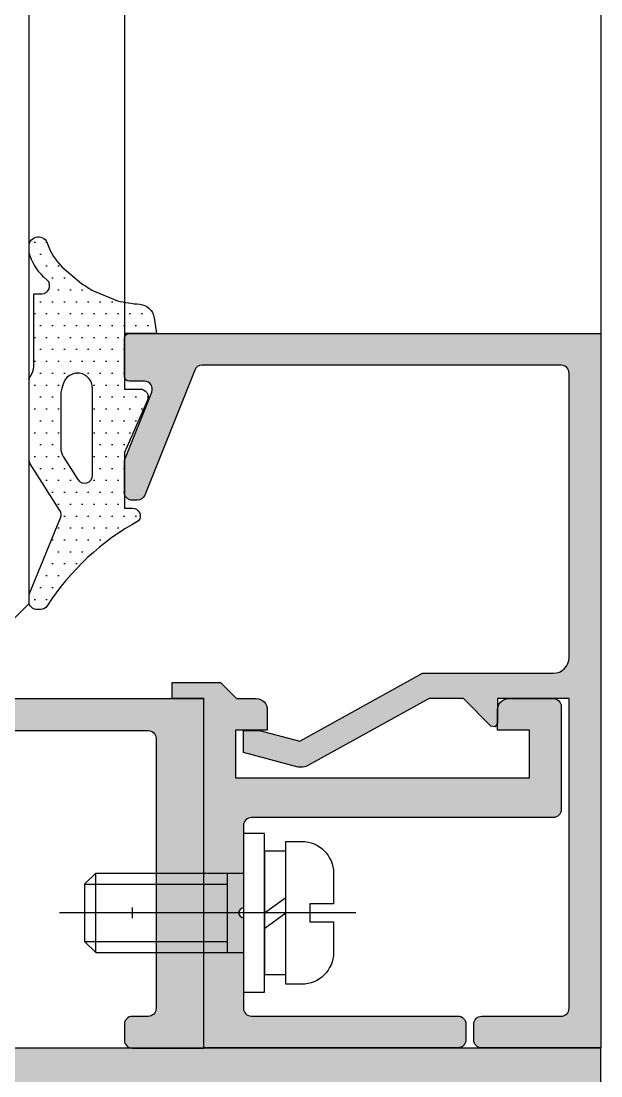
# Model space of a CAD drawing. Header units: millimetres. Extents: x 12351878 to 12381578, y 696206 to 738256.
# Drawn here: x 12366498 to 12366534.5, y 730351.7 to 730418.2 of the extents above; entities that cross this region are included whole.
import ezdxf

# ---------------------------------------------------------------- set-up
doc = ezdxf.new("R2010")
doc.units = ezdxf.units.MM
doc.header["$LTSCALE"] = 1000
for name, pattern in [('CENTER', [50.800000000000004, 31.75, -6.35, 6.35, -6.35]), ('CENTER2', [28.575000000000003, 19.05, -3.175, 3.175, -3.175]), ('HIDDEN2', [4.762499999999999, 3.175, -1.5875])]:
    doc.linetypes.add(name, pattern=pattern)
for name, color, linetype in [('EXTRUSION-V', 141, 'Continuous'), ('EXTRUSION1', 4, 'Continuous'), ('FASTENER', 191, 'Continuous'), ('GLASS', 1, 'Continuous'), ('GRID', 8, 'CENTER'), ('SFC-ELASTOMER', 6, 'Continuous'), ('SFC-ELASTOMER-V', 241, 'Continuous'), ('SYMBOL', 7, 'Continuous'), ('型材断面填充', 254, 'Continuous')]:
    doc.layers.add(name, color=color, linetype=linetype)

# ---------------------------------------------------------------- blocks, each defined once
blk = doc.blocks.new('20211008-LC01')
at = {"layer": '型材断面填充', "linetype": 'ByBlock'}
h = blk.add_hatch(color=256, dxfattribs=at)
edge = h.paths.add_edge_path()
edge.add_line((5, -19.98988135992113), (5, -17.98988135992113))
edge.add_line((5, -17.98988135992113), (3, -17.98988135992113))
edge.add_line((3, -17.98988135992113), (3, 2.91038304567337e-10))
edge.add_line((3, 2.91038304567337e-10), (0, 0))
edge.add_line((0, 0), (0, -36.99999999998545))
edge.add_line((0, -36.99999999998545), (10, -36.99999999997817))
edge.add_line((10, -36.99999999997817), (10, -44.99999999998545))
edge.add_line((10, -44.99999999998545), (14.5, -44.99999999998545))
edge.add_arc((14.5, -44.49999999998545), 0.5, 270, 360)
edge.add_line((15, -44.49999999998545), (15, -43.49999999998545))
edge.add_arc((14.5, -43.49999999998545), 0.5, 0, 90)
edge.add_line((14.5, -42.99999999998545), (12.5, -42.99999999998545))
edge.add_arc((12.5, -42.49999999998545), 0.5, 180, 270, ccw=False)
edge.add_line((12, -42.49999999998545), (12, -35.49999999998545))
edge.add_arc((11.5, -35.49999999998545), 0.5, 0, 90)
edge.add_line((11.5, -34.99999999998545), (3.5, -34.99999999998545))
edge.add_arc((3.5, -34.49999999998545), 0.5, 180, 270, ccw=False)
edge.add_line((3, -34.49999999998545), (3, -25.50000000000728))
edge.add_arc((3.5, -25.50000000000728), 0.5, 90, 180, ccw=False)
edge.add_line((3.5, -25.00000000000728), (17.44932477688417, -25))
edge.add_arc((17.44932477688417, -26), 1, -19.814928218044713, 90, ccw=False)
edge.add_arc((23.00000040593295, -28.00000001172884), 4.899999998802467, 160.1850717148489, 225.1428343763787)
edge.add_arc((20.24916731545818, -30.76458267429553), 1.000000000106484, 225.1428344828286, 330.0000000074115)
edge.add_arc((20.24916731510893, -30.76458267045382), 1.000000002330943, 329.9999998267928, 405.1428343029886)
edge.add_arc((23.00000040434679, -28.00000000115688), 2.900000000255991, 217.9281417682394, 225.1428344760919, ccw=False)
edge.add_line((20.71253181144129, -29.78255082454416), (20.97514085806324, -29.63093342078355))
edge.add_arc((23.0000004042231, -28.00000000146247), 2.599999999987129, 201.1501169002743, 218.8498830969822, ccw=False)
edge.add_line((20.57514085808361, -28.93811309775629), (20.31253181143256, -29.08973050153145))
edge.add_arc((23.00000040420855, -28.00000000141881), 2.900000000005702, 97.92814176635852, 202.0718582335795, ccw=False)
edge.add_line((22.60000040419982, -25.12771867814445), (22.60000040421437, -25.43095348566567))
edge.add_arc((23.00000040416489, -28.00000000137516), 2.59999999996913, 81.15011690061812, 98.84988309743147, ccw=False)
edge.add_line((23.40000040420273, -25.43095348568022), (23.40000040421728, -25.1277186781299))
edge.add_arc((23.00000040420855, -28.00000000139698), 2.899999999999297, -22.07185823382082, 82.0718582336217, ccw=False)
edge.add_line((25.68746899696998, -29.0897305015169), (25.42485995033348, -28.93811309776356))
edge.add_arc((23.0000004042231, -28.00000000141881), 2.599999999980036, 321.1501169016651, 338.84988309844755, ccw=False)
edge.add_line((25.02485995033931, -29.63093342078355), (25.2874689969758, -29.78255082455144))
edge.add_arc((23.00000038021244, -28.00000002809975), 2.900000002518592, 314.85716627093296, 322.0718589412621, ccw=False)
edge.add_arc((25.75083349439956, -30.76458267283306), 1.000000000259984, 134.8571655366488, 210.0000000101822)
edge.add_arc((25.75083349120541, -30.76458267270209), 0.9999999975589888, 210.0000001081863, 314.8571656594814)
edge.add_arc((23.0000004032263, -28.00000000579166), 4.89999999757183, 314.8571655961528, 379.8149282243277)
edge.add_arc((28.55067603311181, -26), 1.000000000003743, 90.00000000041689, 199.8149281797934, ccw=False)
edge.add_line((28.55067603310454, -25), (44.49999860085518, -24.99999999999272))
edge.add_arc((44.49999860085518, -25.49999999999272), 0.5, 0, 90, ccw=False)
edge.add_line((44.99999860085518, -25.49999999999272), (44.99999860085518, -42.49999999998545))
edge.add_arc((44.49999860085518, -42.49999999998545), 0.5, -90, 0, ccw=False)
edge.add_line((44.49999860085518, -42.99999999998545), (43.49999860085518, -42.99999999998545))
edge.add_arc((43.49999860085518, -43.49999999998545), 0.5, 90, 180)
edge.add_line((42.99999860085518, -43.49999999998545), (42.99999860085518, -44.49999999998545))
edge.add_arc((43.49999860085518, -44.49999999998545), 0.5, 180, 270)
edge.add_line((43.49999860085518, -44.99999999998545), (47.99999860085518, -44.99999999998545))
edge.add_line((47.99999860085518, -44.99999999998545), (47.99999860085518, -23.00000000000728))
edge.add_line((47.99999860085518, -23.00000000000728), (3, -23.00000000000728))
edge.add_line((3, -23.00000000000728), (3, -19.99999999986176))
edge.add_line((3, -19.99999999986176), (5, -19.98988135992113))
at = {"color": 0, "linetype": 'ByBlock'}
blk.add_lwpolyline([(5, -19.98988135992113), (5, -17.98988135992113), (3, -17.98988135992113), (3, 2.91038304567337e-10), (0, 0), (0, -36.99999999998545), (10, -36.99999999997817), (10, -44.99999999998545), (14.5, -44.99999999998545, 0.414213562373095), (15, -44.49999999998545), (15, -43.49999999998545, 0.414213562373095), (14.5, -42.99999999998545), (12.5, -42.99999999998545, -0.414213562373095), (12, -42.49999999998545), (12, -35.49999999998545, 0.414213562373095), (11.5, -34.99999999998545), (3.5, -34.99999999998545, -0.414213562373095), (3, -34.49999999998545), (3, -25.50000000000728, -0.414213562373095), (3.5, -25.00000000000728), (17.44932477688417, -25, -0.5195411215612481), (18.39011725690216, -26.33898305198818, 0.2912734780499324), (19.54382549873117, -31.47345002563088, 0.4923708654887786), (21.11519271940051, -31.26458267423732, 0.340149453637506), (20.954509135634, -30.05571531975147, -0.03149043851953591), (20.71253181144129, -29.78255082454416), (20.97514085806324, -29.63093342078355, -0.07738371066677643), (20.57514085808361, -28.93811309775629), (20.31253181143256, -29.08973050153145, -0.4885090795916032), (22.60000040419982, -25.12771867814445), (22.60000040421437, -25.43095348566567, -0.07738371066723994), (23.40000040420273, -25.43095348568022), (23.40000040421728, -25.1277186781299, -0.4885090795928), (25.68746899696998, -29.0897305015169), (25.42485995033348, -28.93811309776356, -0.07738371066710334), (25.02485995033931, -29.63093342078355), (25.2874689969758, -29.78255082455144, -0.03149043835558751), (25.0454916773233, -30.05571532162867, 0.3401494536220914), (24.88480809047905, -31.26458267311682, 0.4923708656335887), (26.45617530789605, -31.4734500204795, 0.2912734778920465), (27.60988355286099, -26.33898305136245, -0.5195411213469848), (28.55067603310454, -25), (44.49999860085518, -24.99999999999272, -0.414213562373095), (44.99999860085518, -25.49999999999272), (44.99999860085518, -42.49999999998545, -0.414213562373095), (44.49999860085518, -42.99999999998545), (43.49999860085518, -42.99999999998545, 0.414213562373095), (42.99999860085518, -43.49999999998545), (42.99999860085518, -44.49999999998545, 0.414213562373095), (43.49999860085518, -44.99999999998545), (47.99999860085518, -44.99999999998545), (47.99999860085518, -23.00000000000728), (3, -23.00000000000728), (3, -19.99999999986176)], format="xyb", close=True, dxfattribs=at)
blk = doc.blocks.new('20211011-LC13')
at = {"layer": '型材断面填充', "linetype": 'ByBlock'}
h = blk.add_hatch(color=256, dxfattribs=at)
edge = h.paths.add_edge_path()
edge.add_line((46.50000053370604, 62.00001480742867), (46.70000053371041, 62.00001480742867))
edge.add_arc((46.70000053370677, 62.30001480742794), 0.2999999999992724, 270.0000000006948, 360)
edge.add_line((47.00000053370604, 62.30001480742794), (47.00000053370604, 63.00001480742139))
edge.add_arc((47.50000053370604, 63.00001480742139), 0.5, 90, 180, ccw=False)
edge.add_line((47.50000053370604, 63.50001480742139), (48.61721831516479, 63.50001480742139))
edge.add_arc((48.61721831516241, 63.00001480741475), 0.5000000000066436, 60.255118703405515, 89.99999999972721, ccw=False)
edge.add_line((48.86528778434149, 63.43413637848425), (50.24807000288274, 62.64397511074276))
edge.add_arc((50.00000053369917, 62.20985353967556), 0.5000000000068734, 8.060396794462577e-11, 60.255118702827815, ccw=False)
edge.add_line((50.50000053370604, 62.20985353967626), (50.50000053370604, 57.79017607518108))
edge.add_arc((50.00000053371979, 57.79017607517606), 0.499999999986251, -60.255118702278594, 5.757101462222636e-10, ccw=False)
edge.add_line((50.24807000289729, 57.35605450412913), (48.86528778434149, 56.56589323636217))
edge.add_arc((48.61721831516188, 57.00001480740607), 0.4999999999846747, 270.00000000033384, 299.74488129810345, ccw=False)
edge.add_line((48.61721831516479, 56.50001480742139), (47.50000053370604, 56.50001480742139))
edge.add_arc((47.50000053370604, 57.00001480742139), 0.5, 180, 270, ccw=False)
edge.add_line((47.00000053370604, 57.00001480742139), (47.00000053370604, 57.7000148074294))
edge.add_arc((46.70000053370677, 57.7000148074294), 0.2999999999992724, 0, 89.9999999993052)
edge.add_line((46.70000053371041, 58.00001480742867), (46.49997544942016, 58.00001480742867))
edge.add_arc((46.49997544942179, 57.00001480742666), 1.000000000002011, 90.00000000009322, 180.0000500513226)
edge.add_line((45.49997544942016, 57.00001393386628), (45.50001650695049, 9.999967741667206))
edge.add_line((45.50001650695049, 9.999967741667206), (49.00073627363599, 9.999965873303154))
edge.add_arc((49.00073627364327, 10.99996587329588), 0.999999999992724, 269.9999999995831, 359.9999999962481)
edge.add_line((50.00073627363599, 10.99996587323039), (50.00073627363599, 11.19999095760068))
edge.add_arc((49.70073627364764, 11.19999095760068), 0.2999999999883585, 0, 90)
edge.add_line((49.70073627364764, 11.49999095758903), (49.00073627363599, 11.49999095758903))
edge.add_arc((49.00073627363599, 11.99999095758903), 0.5, 180, 270, ccw=False)
edge.add_line((48.50073627363599, 11.99999095758903), (48.50073627363599, 17.61719529132461))
edge.add_arc((49.00073627362157, 17.61719529134692), 0.499999999985576, 150.2551187052852, 180.000000002557, ccw=False)
edge.add_line((48.56661470256222, 17.8652647605013), (49.35677597030008, 19.24804697904256))
edge.add_arc((49.79089754136422, 18.99997750983538), 0.5000000000159254, 89.99999999889587, 150.2551187003052, ccw=False)
edge.add_line((49.79089754137385, 19.49997750985131), (54.21057500589814, 19.49997750985131))
edge.add_arc((54.21057500591277, 18.99997750984398), 0.5000000000073221, 29.744881299122994, 90.00000000167648, ccw=False)
edge.add_line((54.64469657697191, 19.24804697904256), (55.43485784470977, 17.8652647605013))
edge.add_arc((55.00073627365042, 17.61719529134692), 0.4999999999855763, -2.5571011974534485e-09, 29.744881294714787, ccw=False)
edge.add_line((55.50073627363599, 17.61719529132461), (55.50073627363599, 11.99999095758903))
edge.add_arc((55.00073627363599, 11.99999095758903), 0.5, -90, 0, ccw=False)
edge.add_line((55.00073627363599, 11.49999095758903), (54.30073627362435, 11.49999095758903))
edge.add_arc((54.30073627362435, 11.19999095760068), 0.2999999999883585, 90, 180)
edge.add_line((54.00073627363599, 11.19999095760068), (54.00073627363599, 10.99999095758903))
edge.add_arc((55.00073627364327, 10.99999095759631), 1.000000000007276, 180.0000000004169, 269.9999999995831)
edge.add_line((55.00073627363599, 9.999990957589034), (56.50073627360689, 9.999990957574482))
edge.add_arc((56.50073627362872, 10.49999095758176), 0.500000000007276, 269.9999999974987, 359.9999999991662)
edge.add_line((57.00073627363599, 10.49999095757448), (57.00073627363599, 18.99997750985131))
edge.add_arc((57.50073645358316, 18.99997732990414), 0.500000179947197, 90.0000206204187, 179.9999793795813, ccw=False)
edge.add_line((57.50073627363599, 19.49997750985131), (98.50000000003638, 19.50000558073225))
edge.add_arc((98.50000000003638, 19.00000558073225), 0.5, 0, 90, ccw=False)
edge.add_line((99.00000000003638, 19.00000558073225), (99.00000000003638, 14.00000677549906))
edge.add_arc((100.0000000000364, 14.00000677549906), 1, 180, 270)
edge.add_line((100.0000000000364, 13.00000677549906), (100.6909830056611, 13.00000677549906))
edge.add_arc((100.6909830056613, 13.5000067754992), 0.5000000000001439, 269.9999999999739, 333.4349488228956)
edge.add_line((101.1381966011613, 13.27639997774895), (101.9472135955366, 14.89443396649949))
edge.add_arc((101.5000000000362, 15.11804076424899), 0.5000000000001422, 333.4349488229919, 360.00000000007)
edge.add_line((102.0000000000364, 15.1180407642496), (102.0000000000364, 59.50000677529897))
edge.add_arc((104.0000000000364, 59.50000677529897), 2, 90, 180, ccw=False)
edge.add_line((104.0000000000364, 61.50000677529897), (125.0000000000073, 61.50000677529897))
edge.add_arc((125.0000000000073, 59.50000677529897), 2, 0, 90, ccw=False)
edge.add_line((127.0000000000073, 59.50000677529897), (127.0000000000073, 15.1180407642496))
edge.add_arc((127.5000000000074, 15.11804076424899), 0.5000000000001421, 179.99999999993, 206.5650511770081)
edge.add_line((127.0527864045071, 14.89443396649949), (127.8618033988823, 13.27639997774895))
edge.add_arc((128.3090169943823, 13.5000067754992), 0.5000000000001493, 206.5650511771044, 270.000000000026)
edge.add_line((128.3090169943825, 13.00000677549906), (129.0000000000073, 13.00000677549906))
edge.add_arc((129.0000000000073, 14.00000677549906), 1, 270, 360)
edge.add_line((130.0000000000073, 14.00000677549906), (130.0000000000073, 19.00000409514541))
edge.add_arc((130.5000000000073, 19.00000409514541), 0.5, 90, 180, ccw=False)
edge.add_line((130.5000000000073, 19.50000409514541), (171.4999933493964, 19.50000409513086))
edge.add_arc((171.4999933493964, 19.00000409513086), 0.5, 0, 90, ccw=False)
edge.add_line((171.9999933493964, 19.00000409513086), (171.9999933493964, 14.00000677549906))
edge.add_arc((172.9999933493964, 14.00000677549906), 1, 180, 270)
edge.add_line((172.9999933493964, 13.00000677549906), (173.6909763550211, 13.00000677549906))
edge.add_arc((173.6909763550213, 13.5000067754992), 0.5000000000001439, 269.9999999999739, 333.4349488228956)
edge.add_line((174.1381899505213, 13.27639997774895), (174.9472069448966, 14.89443396649949))
edge.add_arc((174.4999933493962, 15.11804076424899), 0.5000000000001422, 333.4349488229919, 360.00000000007)
edge.add_line((174.9999933493964, 15.1180407642496), (174.9999933493964, 61.50000677549906))
edge.add_arc((175.4999933493964, 61.50000677549906), 0.5, 90, 180, ccw=False)
edge.add_line((175.4999933493964, 62.00000677549906), (196.4999933493964, 62.00000677549906))
edge.add_arc((196.4999933493964, 61.50000677549906), 0.5, 0, 90, ccw=False)
edge.add_line((196.9999933493964, 61.50000677549906), (196.9999933493964, 49.50000677549906))
edge.add_line((196.9999933493964, 49.50000677549906), (195.9999933493964, 49.00000677549906))
edge.add_line((195.9999933493964, 49.00000677549906), (195.9999933493964, 41.00000677549906))
edge.add_line((195.9999933493964, 41.00000677549906), (196.9999933493964, 40.50000677549906))
edge.add_line((196.9999933493964, 40.50000677549906), (196.9999933493964, 32.50000677548451))
edge.add_arc((196.4999933493964, 32.50000677548451), 0.5, -90, 0, ccw=False)
edge.add_line((196.4999933493964, 32.00000677548451), (195.4999933493964, 32.00000677548451))
edge.add_arc((195.4999933493964, 31.50000677548451), 0.5, 90, 180)
edge.add_line((194.9999933493964, 31.50000677548451), (194.9999933493964, 30.50000677548451))
edge.add_arc((195.4999933493964, 30.50000677548451), 0.5, 180, 270)
edge.add_line((195.4999933493964, 30.00000677548451), (204.4999933493964, 30.00000677549906))
edge.add_arc((204.4999933493964, 29.50000677549906), 0.5, 0, 90, ccw=False)
edge.add_line((204.9999933493964, 29.50000677549906), (205.4999933493964, 29.50000677549906))
edge.add_arc((205.4999933493964, 30.00000677549906), 0.5, 270, 360)
edge.add_line((205.9999933493964, 30.00000677549906), (205.9999933493964, 32.50000677549906))
edge.add_arc((205.4999933493964, 32.50000677549906), 0.5, 0, 90)
edge.add_line((205.4999933493964, 33.00000677549906), (199.9999933493964, 33.00000677549906))
edge.add_line((199.9999933493964, 33.00000677549906), (199.9999933493964, 44.70000677549615))
edge.add_arc((199.9999933493964, 45.00000677549906), 0.3000000000029104, 90, 270, ccw=False)
edge.add_line((199.9999933493964, 45.30000677550197), (199.9999933493964, 57.00000677549906))
edge.add_line((199.9999933493964, 57.00000677549906), (204.9999933493964, 57.00000677549906))
edge.add_arc((204.9999933493964, 57.50000677549906), 0.5, 270, 360)
edge.add_line((205.4999933493964, 57.50000677549906), (205.4999933493818, 62.00000677549906))
edge.add_arc((204.9999933493818, 62.00000677549906), 0.5, 0, 90)
edge.add_line((204.9999933493818, 62.50000677549906), (203.0495031061873, 62.50000677549906))
edge.add_arc((203.0495031061861, 62.00000677549385), 0.5000000000052083, 89.99999999985344, 191.3099324731367)
edge.add_line((202.559212768334, 61.9019487079313), (202.9199895412894, 60.09806484306682))
edge.add_arc((202.4296992034373, 60.00000677550427), 0.5000000000052166, -90.00000000014649, 11.309932473136712, ccw=False)
edge.add_line((202.429699203436, 59.50000677549906), (200.4999933493964, 59.50000677549906))
edge.add_arc((200.4999933493964, 60.00000677549906), 0.5, 180, 270, ccw=False)
edge.add_line((199.9999933493964, 60.00000677549906), (199.9999933493964, 65.00000677549906))
edge.add_line((199.9999933493964, 65.00000677549906), (45.5, 65.00001480736319))
edge.add_line((45.5, 65.00001480736319), (45.50000053370604, 63.00001454057201))
edge.add_arc((46.50000053370785, 63.00001480743051), 1.00000000000184, 180.0000152898658, 269.9999999998966)
edge = h.paths.add_edge_path(flags=16)
edge.add_arc((77.23353844782096, 61.50000677529884), 0.500000000000135, 89.99999999999024, 205.5332289428119)
edge.add_arc((71.999992797506, 59.00000677962783), 5.300000004507257, -42.022591405394394, 25.53322886905812, ccw=False)
edge.add_arc((75.0086605794831, 56.28884130808819), 1.250000000016412, 209.9999999998059, 317.97740866762757, ccw=False)
edge.add_arc((75.00866057945693, 56.28884130807415), 1.249999999986726, 137.9774086649731, 209.9999999998485, ccw=False)
edge.add_arc((71.9999927962184, 59.00000677182013), 2.800000000223946, 317.9774086663466, 321.4803757434582)
edge.add_line((74.19069850177038, 57.2562153528379), (74.07333926754654, 57.34963275027985))
edge.add_arc((71.99999279644746, 59.00000677161528), 2.64999999990904, 321.4803757438084, 338.5196242519765)
edge.add_line((74.46593186014798, 58.02962306728296), (74.60551331657916, 57.97469568783708))
edge.add_arc((71.99999279632655, 59.00000677158986), 2.79999999998638, 338.5196242541813, 441.4803757457384)
edge.add_line((72.41480761114508, 61.76910927408608), (72.39258538890863, 61.62076449717279))
edge.add_arc((71.99999279632175, 59.00000677161493), 2.649999999967035, 81.48037574587508, 98.51962425412492)
edge.add_line((71.60740020373487, 61.62076449717279), (71.58517798151297, 61.76910927410063))
edge.add_arc((71.99999279632277, 59.00000677158177), 2.800000000007485, 98.51962425401638, 201.4803757465907)
edge.add_line((69.39447227606433, 57.97469568778615), (69.53405373249552, 58.02962306731206))
edge.add_arc((71.99999279632634, 59.00000677157812), 2.650000000006024, 201.4803757456587, 218.5196242537972)
edge.add_line((69.9266463250824, 57.34963275026894), (69.80928709085856, 57.25621535284154))
edge.add_arc((71.99999279636506, 59.00000677137767), 2.799999999910536, 218.5196242499796, 222.022591330151)
edge.add_arc((68.9913250131903, 56.28884130804646), 1.249999999975101, -29.999999999268198, 42.02259133070612, ccw=False)
edge.add_arc((68.9913250131645, 56.28884130808148), 1.250000000014962, 222.022591332018, 329.999999999933, ccw=False)
edge.add_arc((71.99999279516832, 59.00000677961486), 5.300000004521469, 154.4667711458096, 222.0225914050671, ccw=False)
edge.add_arc((66.76644714125669, 61.50000677303699), 0.5000000022619825, 334.4667713097737, 450.0000001633557)
edge.add_line((66.76644713983114, 62.00000677529897), (54.00000053370604, 62.00001480736319))
edge.add_arc((54.00000053370604, 61.50001480736319), 0.5, 90, 180)
edge.add_line((53.50000053370604, 61.50001480736319), (53.50000053370604, 56.04920846875029))
edge.add_arc((53.00000053370347, 56.04920846875213), 0.5000000000025722, 299.74488129688666, 359.9999999997891, ccw=False)
edge.add_line((53.24807000288274, 55.61508689768743), (48.75193106450024, 53.0458646471925))
edge.add_arc((49.00000053367407, 52.61174307613096), 0.4999999999971295, 119.7448812965245, 179.9999999997337)
edge.add_line((48.50000053367694, 52.61174307613328), (48.5000047138019, 23.00000163473669))
edge.add_arc((49.0000047138019, 23.0000016984377), 0.500000000000004, 180.0000072995983, 270)
edge.add_line((49.0000047138019, 22.5000016984377), (66.76644714485155, 22.50000169844134))
edge.add_arc((66.7664471448475, 23.00000169843839), 0.4999999999970548, 270.0000000004641, 385.5332289429093)
edge.add_arc((71.99999279516648, 25.50000169412254), 5.300000004519611, 137.9774085949254, 205.5332288691584, ccw=False)
edge.add_arc((68.99132501316487, 28.21116716565879), 1.250000000012838, 29.999999999932584, 137.9774086681159, ccw=False)
edge.add_arc((68.99132501318097, 28.21116716568911), 1.249999999983737, -42.02259133050592, 29.99999999909801, ccw=False)
edge.add_arc((71.99999279624714, 25.50000170235811), 2.799999999821096, 137.9774086682754, 141.4803757484451)
edge.add_line((69.80928709085856, 27.24379312089877), (69.9266463250824, 27.15037572347137))
edge.add_arc((71.99999279632634, 25.50000170216219), 2.650000000006024, 141.4803757462028, 158.5196242543413)
edge.add_line((69.53405373249552, 26.47038540642825), (69.39447227606433, 26.52531278595416))
edge.add_arc((71.99999279632277, 25.50000170215855), 2.800000000007487, 158.5196242534093, 261.4803757459836)
edge.add_line((71.58517798151297, 22.73089919963968), (71.60740020373487, 22.87924397656752))
edge.add_arc((71.99999279632175, 25.50000170215935), 2.650000000000628, 261.4803757459839, 278.5196242540161)
edge.add_line((72.39258538890863, 22.87924397656752), (72.41480761114508, 22.73089919965423))
edge.add_arc((71.99999279632928, 25.50000170214888), 2.799999999984422, 278.5196242542112, 381.4803757458691)
edge.add_line((74.60551331657916, 26.52531278590322), (74.46593186014798, 26.47038540645735))
edge.add_arc((71.99999279644506, 25.50000170212364), 2.649999999911784, 21.48037574803248, 38.51962425618279)
edge.add_line((74.07333926754654, 27.15037572346046), (74.19069850177038, 27.24379312089877))
edge.add_arc((71.99999279616222, 25.50000170192116), 2.800000000265021, 38.51962425575202, 42.02259133286899)
edge.add_arc((75.00866057945693, 28.21116716566616), 1.249999999986725, 150.0000000001515, 222.022591335027, ccw=False)
edge.add_arc((75.00866057948595, 28.21116716564575), 1.25000000002206, 42.02259133185828, 150.0000000000065, ccw=False)
edge.add_arc((71.99999279634365, 25.50000170219524), 5.299999999963457, -25.533228985436324, 42.02259133187749, ccw=False)
edge.add_arc((77.23353843774662, 23.00000169843179), 0.4999999999904451, 154.4667710138476, 270.0000000005162)
edge.add_line((77.23353843775112, 22.50000169844134), (98.50000000003638, 22.50000169844134))
edge.add_arc((98.50000000003638, 23.00000169844134), 0.5, 270, 360)
edge.add_line((99.00000000003638, 23.00000169844134), (99.00000000003638, 61.50000677529897))
edge.add_arc((98.50000000003638, 61.50000677529897), 0.5, 0, 90)
edge.add_line((98.50000000003638, 62.00000677529897), (77.23353844782105, 62.00000677529897))
edge = h.paths.add_edge_path(flags=16)
edge.add_arc((171.4999933493964, 23.00000409493077), 0.5, -90, 0, ccw=False)
edge.add_line((171.4999933493964, 22.50000409493077), (155.2335389926011, 22.50000409492714))
edge.add_arc((155.2335389926047, 23.00000409493047), 0.500000000003336, 154.46677105546, 269.99999999958965, ccw=False)
edge.add_arc((149.9999933493726, 25.50000409496566), 5.299999999994049, 334.4667710555295, 402.0225913318588)
edge.add_arc((153.0086611325446, 28.21116955843885), 1.250000000015416, 42.02259133191794, 150.0000000004001)
edge.add_arc((153.0086611325227, 28.21116955844051), 1.249999999995606, 149.9999999999636, 222.0225913370852)
edge.add_arc((149.9999933496564, 25.50000409466046), 2.79999999996134, 38.51962426172889, 42.02259133835139, ccw=False)
edge.add_line((152.190699054845, 27.24379551367747), (152.0733398206212, 27.15037811623915))
edge.add_arc((149.9999933494155, 25.50000409493648), 2.649999999972053, 21.480375746050186, 38.519624254202085, ccw=False)
edge.add_line((152.4659324132081, 26.47038779920695), (152.6055138696538, 26.52531517868192))
edge.add_arc((149.9999933493914, 25.50000409492576), 2.799999999996717, -81.48037574586891, 21.48037574580991, ccw=False)
edge.add_line((150.4148081642052, 22.73090159241838), (150.3925859419833, 22.87924636934622))
edge.add_arc((149.9999933493891, 25.50000409494533), 2.650000000008905, 261.48037574585163, 278.51962425414837, ccw=False)
edge.add_line((149.607400756795, 22.87924636934622), (149.5851785345731, 22.73090159241474))
edge.add_arc((149.9999933493805, 25.50000409492946), 2.800000000003035, 158.5196242543223, 261.4803757460188, ccw=False)
edge.add_line((147.3944728291099, 26.52531517868192), (147.5340542855556, 26.47038779920695))
edge.add_arc((149.9999933493482, 25.50000409493647), 2.649999999972055, 141.4803757457979, 158.5196242539497, ccw=False)
edge.add_line((147.9266468781425, 27.15037811623915), (147.8092876439187, 27.24379551367747))
edge.add_arc((149.9999933491152, 25.50000409465382), 2.799999999971611, 137.9774086616551, 141.4803757382648, ccw=False)
edge.add_arc((146.991325566241, 28.21116955844051), 1.249999999995606, 317.9774086629147, 390.0000000000364)
edge.add_arc((146.9913255662229, 28.21116955844248), 1.250000000010349, 29.99999999954186, 137.9774086680974)
edge.add_arc((149.9999933493928, 25.5000040949605), 5.299999999993389, 137.9774086680596, 205.533228944412)
edge.add_arc((144.7664477061626, 23.00000409493076), 0.49999999999998, -90, 25.53322894468681, ccw=False)
edge.add_line((144.7664477061626, 22.50000409493077), (130.4999933493964, 22.50000409494533))
edge.add_arc((130.4999933493964, 23.00000409494533), 0.5, 180, 270, ccw=False)
edge.add_line((129.9999933493964, 23.00000409494533), (129.9999933493964, 61.50000677529897))
edge.add_arc((130.4999933493964, 61.50000677529897), 0.5, 90, 180, ccw=False)
edge.add_line((130.4999933493964, 62.00000677529897), (144.7664477079379, 62.00000677529897))
edge.add_arc((144.7664477079331, 61.50000677530267), 0.4999999999962981, -25.53322898508941, 89.99999999945288, ccw=False)
edge.add_arc((149.9999933493766, 59.00000677157145), 5.299999999980233, 154.4667710149664, 222.0225913320451)
edge.add_arc((146.9913255662226, 56.28884130809356), 1.250000000011819, 222.0225913319957, 330.0000000003662)
edge.add_arc((146.991325566241, 56.28884130809305), 1.249999999995605, 329.9999999999638, 402.0225913370853)
edge.add_arc((149.9999933491073, 59.0000067718731), 2.799999999961366, 218.5196242617287, 222.0225913383512, ccw=False)
edge.add_line((147.8092876439187, 57.25621535285609), (147.9266468781425, 57.3496327502944))
edge.add_arc((149.9999933493525, 59.00000677159957), 2.649999999976958, 201.4803757460662, 218.5196242541863, ccw=False)
edge.add_line((147.5340542855556, 58.02962306732661), (147.3944728291099, 57.97469568783708))
edge.add_arc((149.9999933493781, 59.00000677159892), 2.800000000004191, 98.51962425392708, 201.4803757458745, ccw=False)
edge.add_line((149.5851785345731, 61.76910927411518), (149.607400756795, 61.62076449718734))
edge.add_arc((149.9999933493891, 59.00000677158823), 2.650000000008905, 81.48037574585157, 98.51962425414843, ccw=False)
edge.add_line((150.3925859419833, 61.62076449718734), (150.4148081642052, 61.76910927410063))
edge.add_arc((149.999993349396, 59.00000677159982), 2.799999999989537, -21.480375745692413, 81.48037574594161, ccw=False)
edge.add_line((152.6055138696538, 57.97469568785164), (152.4659324132081, 58.02962306732661))
edge.add_arc((149.9999933494155, 59.00000677159709), 2.649999999972055, 321.48037574579786, 338.51962425394976, ccw=False)
edge.add_line((152.0733398206212, 57.3496327502944), (152.190699054845, 57.25621535285609))
edge.add_arc((149.9999933494307, 59.00000677179681), 2.800000000090367, 317.9774086647263, 321.480375742368, ccw=False)
edge.add_arc((153.0086611325092, 56.2888413080838), 1.249999999979341, 137.9774086648144, 209.9999999999771)
edge.add_arc((153.0086611325294, 56.28884130809552), 1.25000000000265, 209.9999999999806, 317.9774086672808)
edge.add_arc((149.9999933493998, 59.00000677161945), 5.299999999983743, 317.9774086672376, 385.5332289847018)
edge.add_arc((155.2335389908438, 61.50000677531923), 0.4999999999797407, 90.00000000040058, 205.5332289853261, ccw=False)
edge.add_line((155.2335389908403, 62.00000677529897), (171.4999933493964, 62.00000677529897))
edge.add_arc((171.4999933493964, 61.50000677529897), 0.5, 0, 90, ccw=False)
edge.add_line((171.9999933493964, 61.50000677529897), (171.9999933493964, 23.00000409493077))
at = {"color": 0, "linetype": 'ByBlock'}
blk.add_lwpolyline([(199.9999933493964, 60.00000677549906), (199.9999933493964, 65.00000677549906), (45.5, 65.00001480736319)], dxfattribs=at)
blk = doc.blocks.new('*U104')
at = {"layer": 'GLASS'}
blk.add_lwpolyline([(908.0101081583807, 15.99999998882048), (1.000000000014552, 16), (1.455191522836685e-11, 17), (2.182787284255028e-11, 21), (1.000000000021828, 22), (908.0101081583862, 21.99999998882776)], dxfattribs=at)
blk = doc.blocks.new('1902-190121-05')
at = {"layer": 'SFC-ELASTOMER-V'}
h = blk.add_hatch(dxfattribs=at)
h.set_pattern_fill('DOTS', color=256, scale=12, style=0)
h.set_pattern_definition([(0, (-98970.10255684076, 48449.73687001361), (0.375, 0.75), [0, -0.75])])
edge = h.paths.add_edge_path(flags=16)
edge.add_arc((2.999999999985448, 3.791658648551673), 1.000000000015246, 340.0515564116253, 360.0000000004169)
edge.add_line((4, 3.791658648558951), (4, 7.216346523804531))
edge.add_arc((3, 7.216346523804531), 1, 0, 32.51252295697732)
edge.add_line((3.843273989798035, 7.753830456713329), (2.921636994899017, 9.199813226143304))
edge.add_arc((2.5, 8.931071259692542), 0.4999999999992967, 32.51252295662578, 180)
edge.add_line((2, 8.931071259692542), (2, 3.445267455579597))
edge.add_arc((2.945267455579596, 3.445267455586872), 0.9452674555795963, 180.0000000004409, 344.0436198039462)
edge.add_arc((7.699999999938881, 2.085786437615751), 3.999999999945567, 160.0515564106914, 164.0436198036153, ccw=False)
edge = h.paths.add_edge_path()
edge.add_line((5.700274632123183, -2.5), (5.200274632123182, -2.5))
edge.add_arc((5.200274632123182, -3), 0.5, 90, 226.5750977282379)
edge.add_line((4.856573014825698, -3.363137987907975), (5.062209703814004, -3.557768307342484))
edge.add_arc((2.810392732513719, -5.996731531093245), 3.319521242445166, 16.082535006494084, 47.284695968269205, ccw=False)
edge.add_line((6, -5.077151867197244), (6, -5.527873661361808))
edge.add_arc((5.410320230555952, -5.495178773468069), 0.5905854605270673, 194.2601061977674, 356.8264757791229, ccw=False)
edge.add_arc((1.382684606796829, -6.820965289363812), 3.651283331540185, 18.86014357712771, 46.15869214434805)
edge.add_line((3.911794761312193, -4.18743689697294), (2.694840154203119, -3.144319681021444))
edge.add_arc((6.849778326155501, 3.942639481640071), 8.215138549408584, 234.2773992741729, 239.61778233818382, ccw=False)
edge.add_line((2.053275226047844, -2.726847709789581), (0.4342153403558768, -2.061742001620586))
edge.add_arc((-1.814379726623883, -11.80565395856683), 9.999999999998288, 77.00538320812723, 85.15038797391819)
edge.add_arc((-0.8844323758821699, -0.8450336328387493), 0.9999999999970132, 188.5307656098657, 265.15038797390406, ccw=False)
edge.add_line((-1.873368728745844, -0.9933740857668452), (-2.022374841617419, 0))
edge.add_line((-2.022374841617419, 0), (0, 0))
edge.add_line((0, 0), (0, 3.5))
edge.add_line((0, 3.5), (-1, 3.5))
edge.add_arc((-1, 4), 0.5, 157.3801350519596, 270, ccw=False)
edge.add_line((-1.461538461531745, 4.192307692304892), (0, 7.5))
edge.add_line((0, 7.5), (0, 11))
edge.add_line((0, 11), (-0.5, 11))
edge.add_arc((-0.5, 11.5), 0.5, 143.130102353489, 270, ccw=False)
edge.add_arc((-8.48604476766195, 25.71938799749478), 15.85236378089338, 298.5903152219879, 327.3087335570696)
edge.add_arc((5.275992096416302, 16.88727938233205), 0.5000000004721561, 89.99999989828092, 147.308733456111, ccw=False)
edge.add_line((5.275992097303967, 17.38727938281227), (5.5, 17.38727938281227))
edge.add_arc((5.5, 16.88727938281227), 0.5, 0, 90, ccw=False)
edge.add_line((6, 16.88727938281227), (6, 16.57181067422061))
edge.add_arc((5.499999999985448, 16.57181067423517), 0.500000000014552, 337.765229581395, 359.9999999983325, ccw=False)
edge.add_line((5.962820559259852, 16.3826093795069), (4.010239718350931, 11.60624377280328))
edge.add_arc((4.473060277596232, 11.41704247808229), 0.4999999999842318, 157.7652295809047, 212.5125229568189)
edge.add_line((4.051423282711767, 11.14830051163881), (5.921636994899018, 8.214068468187177))
edge.add_arc((5.5, 7.945326501729141), 0.5000000000032073, -8.33779267850332e-10, 32.51252295732888, ccw=False)
edge.add_line((6, 7.945326501721864), (6, 2.985786437631758))
edge.add_arc((5.5, 2.985786437639034), 0.5, 323.13010235348895, 359.9999999991662, ccw=False)
edge.add_arc((6.700000000011643, 2.08578643763758), 1.000000000013095, 143.1301023548229, 180.0000000004169)
edge.add_line((5.699999999997088, 2.085786437630304), (5.699999999997088, -2.499999999992724))
at = {"color": 0, "linetype": 'ByBlock'}
blk.add_lwpolyline([(5.700274632123183, -2.5), (5.200274632123182, -2.5, 0.6781657042072787), (4.856573014825698, -3.363137987907975), (5.062209703814004, -3.557768307342484, -0.1369925665543304), (6, -5.077151867197244), (6, -5.527873661361808, -0.8583636528139141), (4.837932198410272, -5.640654293129045), (4.837932198410272, -5.640654293129045, 0.1196789164036482), (3.911794761312193, -4.18743689697294), (2.694840154203119, -3.144319681021444, -0.023306035294527), (2.053275226047844, -2.726847709789581), (0.434215340355877, -2.061742001620586, 0.0355542577770579), (-0.9689730441314168, -1.841453662447746, -0.3473545955404444), (-1.873368728745844, -0.9933740857668452), (-2.022374841617419, 0), (0, 0), (0, 3.5), (-1, 3.5, -0.5351837584879964), (-1.461538461531745, 4.192307692304892), (0, 7.5), (0, 11), (-0.5, 11, -0.6180339887539168), (-0.8999999999941792, 11.80000000000291, 0.125967746607834), (4.855195536176325, 17.15733540496876, -0.2554021300214613), (5.275992097303967, 17.38727938281227), (5.5, 17.38727938281227, -0.4142135623730951), (6, 16.88727938281227), (6, 16.57181067422061, -0.0973230273531179), (5.962820559259852, 16.3826093795069), (4.010239718350931, 11.60624377280328, 0.2435300941548702), (4.051423282711767, 11.14830051163881), (5.921636994899018, 8.214068468187177, -0.1428220295938806), (6, 7.945326501721864), (6, 2.985786437631758, -0.1622776601676325), (5.899999999994179, 2.685786437636124, 0.1622776601672591), (5.699999999997088, 2.085786437630304), (5.699999999997088, -2.499999999992724)], format="xyb", dxfattribs=at)
blk.add_lwpolyline([(3.940000000002328, 3.450484206368855, 0.0872619888188986), (4, 3.791658648558951), (4, 7.216346523804531, 0.1428220295893762), (3.843273989798035, 7.753830456713329), (2.921636994899017, 9.199813226143304, 0.7500537688432675), (2, 8.931071259692542), (2, 3.445267455579596, 0.8696209430341955), (3.854114949586802, 3.185408272176573, -0.0174204244168828)], format="xyb", close=True, dxfattribs=at)
blk = doc.blocks.new('*U53')
at = {"color": 0, "linetype": 'HIDDEN2'}
for p, q in [((-2.500957705502516, 9.2966667182518), (-1.79762437217869, 10.00000005158654)), ((1.795708961173658, 10.00000005158654), (-1.79762437217869, 10.00000005158654)), ((-1.79762437217869, 10.00000005158654), (-1.797624372178689, 1)), ((1.795708961173658, 10.00000005158654), (2.499042294497484, 9.2966667182518)), ((1.795708961173658, 10.00000005158654), (1.795708961173659, 1)), ((-2.500957705502516, 9.2966667182518), (-2.500957705502515, 0)), ((-2.500957705502516, 9.2966667182518), (2.499042294497484, 9.2966667182518)), ((2.499042294497484, 9.2966667182518), (2.499042294497485, 0)), ((-2.500957705502515, 1), (2.499042294497485, 1))]:
    blk.add_line(p, q, dxfattribs=at)
at = {"color": 0, "linetype": 'ByBlock'}
for p, q in [((-0.9677655240957392, -1.334001879185962), (0.0009578465833328664, -2.667335212521721)), ((0, -1.333333333339397), (0.9687233706790721, -2.666666666671517))]:
    blk.add_line(p, q, dxfattribs=at)
for points in [[(-5, -1.333333333335759), (5, -1.333333333335759), (5, 0), (-5, 0), (-5, -1.333333333335759)], [(-3.875, -2.666666666671517), (3.875, -2.666666666671517), (3.875, -1.333333333339397), (-3.875, -1.333333333339397), (-3.875, -2.666666666671517)]]:
    blk.add_lwpolyline(points, dxfattribs=at)
blk.add_lwpolyline([(-0.5625, -4.166666666671517), (-0.5625, -5.666666666667879), (-2.5, -5.666666666671517, -0.4142135623730951), (-4.5, -3.666666666671517), (-4.5, -2.666666666671517), (4.5, -2.666666666671517), (4.5, -3.666666666667879, -0.4142135623730951), (2.5, -5.666666666667879), (0.5625, -5.666666666667879), (0.5625, -4.166666666671517)], format="xyb", close=True, dxfattribs=at)
at = {"layer": 'GRID', "color": 9, "linetype": 'CENTER2', "ltscale": 0.5}
for p, q in [((0, -7.068564852324926), (-8.881784197001252e-16, 11.59117901485297)), ((0.3462578383337416, 7.000000051586539), (-0.3462578383337434, 7.000000051586539))]:
    blk.add_line(p, q, dxfattribs=at)
blk = doc.blocks.new('20211008-LC03')
at = {"layer": '型材断面填充', "linetype": 'ByBlock'}
h = blk.add_hatch(color=256, dxfattribs=at)
edge = h.paths.add_edge_path()
edge.add_line((-18.6014275073212, 2.500000297812221), (-19.98987628780924, 2.500000297804945))
edge.add_line((-19.98987628780924, 2.500000297804945), (-19.98987628780924, 3.500000297804945))
edge.add_line((-19.98987628780924, 3.500000297804945), (-19.3102158722013, 6.036907176574459))
edge.add_line((-19.3102158722013, 6.036907176574459), (-23.58987628780778, 13.76990031982859))
edge.add_line((-23.58987628780778, 13.76990031982859), (-23.58987628771138, 22.00000031984382))
edge.add_arc((-24.58987628771239, 22.00000031985736), 1.000000000001016, 359.9999999992244, 449.9999999992123)
edge.add_line((-24.58987628769864, 23.00000031985837), (-42.48988135991385, 23.00000032004755))
edge.add_arc((-42.48988135991931, 22.50000032004755), 0.5, 89.99999999937468, 180)
edge.add_line((-42.98988135991931, 22.50000032004755), (-42.98988135991931, -0.1074172763183014))
edge.add_arc((-42.48988135992026, -0.1074172763168991), 0.4999999999990479, 180.0000000001607, 248.1985905183765)
edge.add_line((-42.67557669805865, -0.5716556217739708), (-34.80418102150725, -3.720213891669118))
edge.add_arc((-34.98987635964654, -4.184452237124847), 0.4999999999981404, 6.821210263296962e-12, 68.19859051822272, ccw=False)
edge.add_line((-34.48987635964841, -4.184452237124788), (-34.48987635964841, -4.499999680891051))
edge.add_arc((-34.98987635964841, -4.499999680891051), 0.5, -90.00000000312662, 0, ccw=False)
edge.add_line((-34.98987635967569, -4.999999680891051), (-36.93210663879836, -4.999999680781912))
edge.add_arc((-36.93210663510084, -4.699999680662492), 0.3000000001194199, 248.19858980741282, 269.9999992938266, ccw=False)
edge.add_line((-37.04352384148478, -4.978542686665605), (-41.30418602191457, -3.274277814889501))
edge.add_arc((-41.48988135994765, -3.738516160359203), 0.4999999999716629, 68.1985905301193, 180.0000000175685)
edge.add_line((-41.98988135991931, -3.738516160512518), (-41.9898813598611, -4.699999680036854))
edge.add_arc((-42.28988136020598, -4.699999680437031), 0.3000000003448804, -89.9999999207925, 7.642830723852967e-08, ccw=False)
edge.add_line((-42.28988135979125, -4.999999680781912), (-44.68988136016378, -4.999999680781912))
edge.add_arc((-44.68988135966902, -4.699999680531619), 0.3000000002502929, 179.9999999055069, 269.9999999055068, ccw=False)
edge.add_line((-44.98988135991931, -4.699999680036854), (-44.98988135991931, 25.00000032009848))
edge.add_line((-44.98988135991931, 25.00000032009848), (0.01011864004976815, 25.00000032009848))
edge.add_line((0.01011864004976815, 25.00000032009848), (0.01011864004976815, 17.50000032002572))
edge.add_arc((-0.4898813599502319, 17.50000032002572), 0.5, -90, 0, ccw=False)
edge.add_line((-0.4898813599502319, 17.00000032002572), (-1.489881359950232, 17.00000032002572))
edge.add_arc((-1.489881359950232, 17.50000032002572), 0.5, 180, 270, ccw=False)
edge.add_line((-1.989881359950232, 17.50000032002572), (-1.989881359950232, 22.50000032158277))
edge.add_arc((-2.489881359950232, 22.50000032158277), 0.5, 0, 90)
edge.add_line((-2.489881359950232, 23.00000032158277), (-22.01012370246099, 23.00000031982927))
edge.add_line((-22.01012370246099, 23.00000031982927), (-21.98987628780924, 18.50000031982927))
edge.add_line((-21.98987628780924, 18.50000031982927), (-20.43987628780815, 18.50000031982927))
edge.add_line((-20.43987628780815, 18.50000031982927), (-20.20897628780949, 18.34560031982983))
edge.add_line((-20.20897628780949, 18.34560031982983), (-20.26317628780816, 18.07320031983545))
edge.add_line((-20.26317628780816, 18.07320031983545), (-21.98987628780924, 16.34640031983145))
edge.add_line((-21.98987628780924, 16.34640031983145), (-21.98987628780924, 14.18311351681768))
edge.add_line((-21.98987628780924, 14.18311351681768), (-17.7929897505619, 6.599685939901974))
edge.add_arc((-18.66793586451793, 6.115465641196963), 1.000000000002366, -15.00010836283468, 28.96140112538143, ccw=False)
edge.add_line((-17.70201052772973, 5.856644769250124), (-18.6014275073212, 2.500000297812221))
h = blk.add_hatch(color=256, dxfattribs=at)
edge = h.paths.add_edge_path()
edge.add_line((-22.00000000011226, 2.057252446807496), (-23.00000000004957, 1.057252446807492))
edge.add_line((-23.00000000004957, 1.057252446807492), (-23.00000000004957, -2.000000069259522))
edge.add_line((-23.00000000004957, -2.000000069259522), (-22.00000000004957, -2.000000069259522))
edge.add_line((-22.00000000004957, -2.000000069259522), (-22, -8.523784345015883e-08))
edge.add_line((-22, -8.523784345015883e-08), (0, 0))
edge.add_line((0, 0), (-4.834874722803306e-09, 16.00000029712101))
edge.add_arc((-0.5000000048339688, 16.00000029696912), 0.4999999999990941, 1.740521654996605e-08, 89.9999999857213)
edge.add_line((-0.5000000047093636, 16.50000029696821), (-1.500000004956746, 16.50000029722287))
edge.add_arc((-1.500000005081351, 16.00000029722196), 0.500000000000905, 89.99999999666403, 180)
edge.add_line((-2.000000005082256, 16.00000029731746), (-2.000000007688869, 2.999999990701326))
edge.add_arc((-2.500000007692505, 2.99999999079955), 0.5000000000036366, 270.0000001992693, 359.9999999887443, ccw=False)
edge.add_line((-2.500000005953552, 2.499999990795914), (-8.20000000370419, 2.499999968931661))
edge.add_arc((-8.500000003703462, 2.499999967891199), 0.2999999999992724, -180, 0, ccw=False)
edge.add_line((-8.800000003702735, 2.499999966850737), (-14.00000230750265, 2.499999942279829))
edge.add_arc((-14.00000230923797, 2.999999942279829), 0.5, 180, 270.0000001913486, ccw=False)
edge.add_line((-14.50000230923797, 2.999999942214345), (-14.50000231177728, 21.99999397790089))
edge.add_arc((-15.00000231177273, 21.99999397783995), 0.499999999995449, 6.98236074774794e-09, 90.0000000005213)
edge.add_line((-15.00000231177728, 22.4999939778354), (-21.50000000966611, 22.4999939778354))
edge.add_arc((-21.50000000967066, 21.99999397783995), 0.499999999995449, 89.99999979968754, 180)
edge.add_line((-22.00000000966611, 21.99999397609645), (-21.99999999991087, 19.19999414734048))
edge.add_arc((-21.29999999991104, 19.19999414978065), 0.6999999999998242, 180.000000199731, 269.999992421463)
edge.add_line((-21.30000009250034, 18.49999414978083), (-20.00000166145219, 18.4999939778354))
edge.add_line((-20.00000166145219, 18.4999939778354), (-20.00000167818689, 20.49999393439793))
edge.add_line((-20.00000167818689, 20.49999393439793), (-17.00000231158629, 20.49999393484904))
edge.add_line((-17.00000231158629, 20.49999393484904), (-17.00000230917431, 2.000000004736648))
edge.add_line((-17.00000230917431, 2.000000004736648), (-20.00000167577127, 1.999999955303792))
edge.add_line((-20.00000167577127, 1.999999955303792), (-20.00000167577309, 3.999999658153683))
edge.add_line((-20.00000167577309, 3.999999658153683), (-21.30000000017208, 3.999999658160959))
edge.add_arc((-21.30000000017935, 3.299999658160231), 0.7000000000007276, 89.9999999991067, 180)
edge.add_line((-22.00000000018008, 3.299999658156594), (-22.00000000011226, 2.057252446807496))
at = {"color": 0, "linetype": 'ByBlock'}
for points in [[(-18.6014275073212, 2.500000297812221), (-19.98987628780924, 2.500000297804945), (-19.98987628780924, 3.500000297804945), (-19.3102158722013, 6.036907176574459), (-23.58987628780778, 13.76990031982859), (-23.58987628771138, 22.00000031984382, 0.4142135623730319), (-24.58987628769864, 23.00000031985837), (-42.48988135991385, 23.00000032004755, 0.4142135623762916), (-42.98988135991931, 22.50000032004755), (-42.98988135991931, -0.1074172763183014, 0.3066784415806884), (-42.67557669805865, -0.5716556217739708), (-34.80418102150725, -3.720213891669118, -0.3066784415806882), (-34.48987635964841, -4.184452237124788), (-34.48987635964841, -4.499999680891051, -0.4142135623890781), (-34.98987635967569, -4.999999680891051), (-36.93210663879836, -4.999999680781912, -0.09541457240003233), (-37.04352384148478, -4.978542686665605), (-41.30418602191457, -3.274277814889501, 0.5305984520736347), (-41.98988135991931, -3.738516160512518), (-41.9898813598611, -4.699999680036854, -0.4142135623588878), (-42.28988135979125, -4.999999680781912), (-44.68988136016378, -4.999999680781912, -0.414213562373095), (-44.98988135991931, -4.699999680036854), (-44.98988135991931, 25.00000032009848), (0.01011864004976815, 25.00000032009848), (0.01011864004976815, 17.50000032002572, -0.414213562373095), (-0.4898813599502319, 17.00000032002572), (-1.489881359950232, 17.00000032002572, -0.414213562373095), (-1.989881359950232, 17.50000032002572), (-1.989881359950232, 22.50000032158277, 0.414213562373095), (-2.489881359950232, 23.00000032158277), (-22.01012370246099, 23.00000031982927), (-21.98987628780924, 18.50000031982927), (-20.43987628780815, 18.50000031982927), (-20.20897628780949, 18.34560031982983), (-20.26317628780816, 18.07320031983545), (-21.98987628780924, 16.34640031983145), (-21.98987628780924, 14.18311351681768), (-17.7929897505619, 6.599685939901974, -0.1942060226429319), (-17.70201052772973, 5.856644769250124)], [(-23.00000000004957, -2.000000069259522), (-23.00000000004957, 1.057252446807497), (-22.00000000011226, 2.057252446807496), (-22.00000000018008, 3.299999658156594, -0.4142135623776615), (-21.30000000017208, 3.999999658160959), (-20.00000167577309, 3.999999658153683), (-20.00000167577127, 1.999999955303792), (-17.00000230917431, 2.000000004736648), (-17.00000231158629, 20.49999393484904), (-20.00000167818689, 20.49999393439793), (-20.00000166145219, 18.4999939778354), (-21.30000009250034, 18.49999414978083, -0.4142135226109737), (-21.99999999991087, 19.19999414734048), (-22.00000000966611, 21.99999397609645, -0.4142135633970784), (-21.50000000966611, 22.4999939778354), (-15.00000231177728, 22.4999939778354, -0.4142135623400632), (-14.50000231177728, 21.99999397790089), (-14.50000230923797, 2.999999942214345, 0.4142135633512601), (-14.00000230750265, 2.499999942279828), (-8.800000003702735, 2.499999966850737, 1), (-8.20000000370419, 2.499999968931661), (-2.500000005953552, 2.499999990795914, 0.4142135612969003), (-2.000000007688868, 2.999999990701326), (-2.000000005082256, 16.00000029731746, -0.4142135623901437), (-1.500000004956746, 16.50000029722287), (-0.5000000047093636, 16.50000029696821, -0.414213562211133), (-4.834873834624887e-09, 16.00000029712101), (0, 0), (-22, -8.523784345015883e-08), (-22.00000000004957, -2.000000069259522)]]:
    blk.add_lwpolyline(points, format="xyb", close=True, dxfattribs=at)
at = {"layer": 'FASTENER', "rotation": 180}
blk.add_blockref('*U53', (-8.5000000037071, 2.499999967891199), dxfattribs=at)
blk = doc.blocks.new('gyblcqs2')
at = {"layer": 'EXTRUSION-V'}
for p, q in [((3356.999988390133, 3833.571656933287, -2.813399686804691e-08), (3356.999987822026, 2825.561548143043, 4.015512391808422e-08)), ((3386.999988518655, 3833.571656933287, -2.813399686804691e-08), (3386.999988518655, 2825.561548143043, 4.015512391808422e-08))]:
    blk.add_line(p, q, dxfattribs=at)
at = {"color": 0, "linetype": 'ByBlock', "xscale": -1, "rotation": 270}
blk.add_blockref('*U104', (3328.999988114461, 2807.571667324053, 4.015512391808422e-08), dxfattribs=at)
at = {"layer": 'EXTRUSION1'}
for name, p in [('20211008-LC01', (3313.999732922763, 2825.571667324053, 4.015512391808422e-08)), ('20211011-LC13', (3186.999995168298, 2715.571656820131))]:
    blk.add_blockref(name, p, dxfattribs=at)
at = {"layer": 'EXTRUSION1', "rotation": 270}
blk.add_blockref('20211008-LC03', (3361.99998819828, 2780.591904593864, 4.015512391808422e-08), dxfattribs=at)
at = {"layer": 'SFC-ELASTOMER', "rotation": 180}
blk.add_blockref('1902-190121-05', (3356.999988114461, 2825.58178595372), dxfattribs=at)

msp = doc.modelspace()

# ---------------------------------------------------------------- block references
at = {"layer": 'SYMBOL'}
msp.add_blockref('gyblcqs2', (12363147.49884617, 727572.9283430667), dxfattribs=at)

doc.saveas('drawing.dxf')
